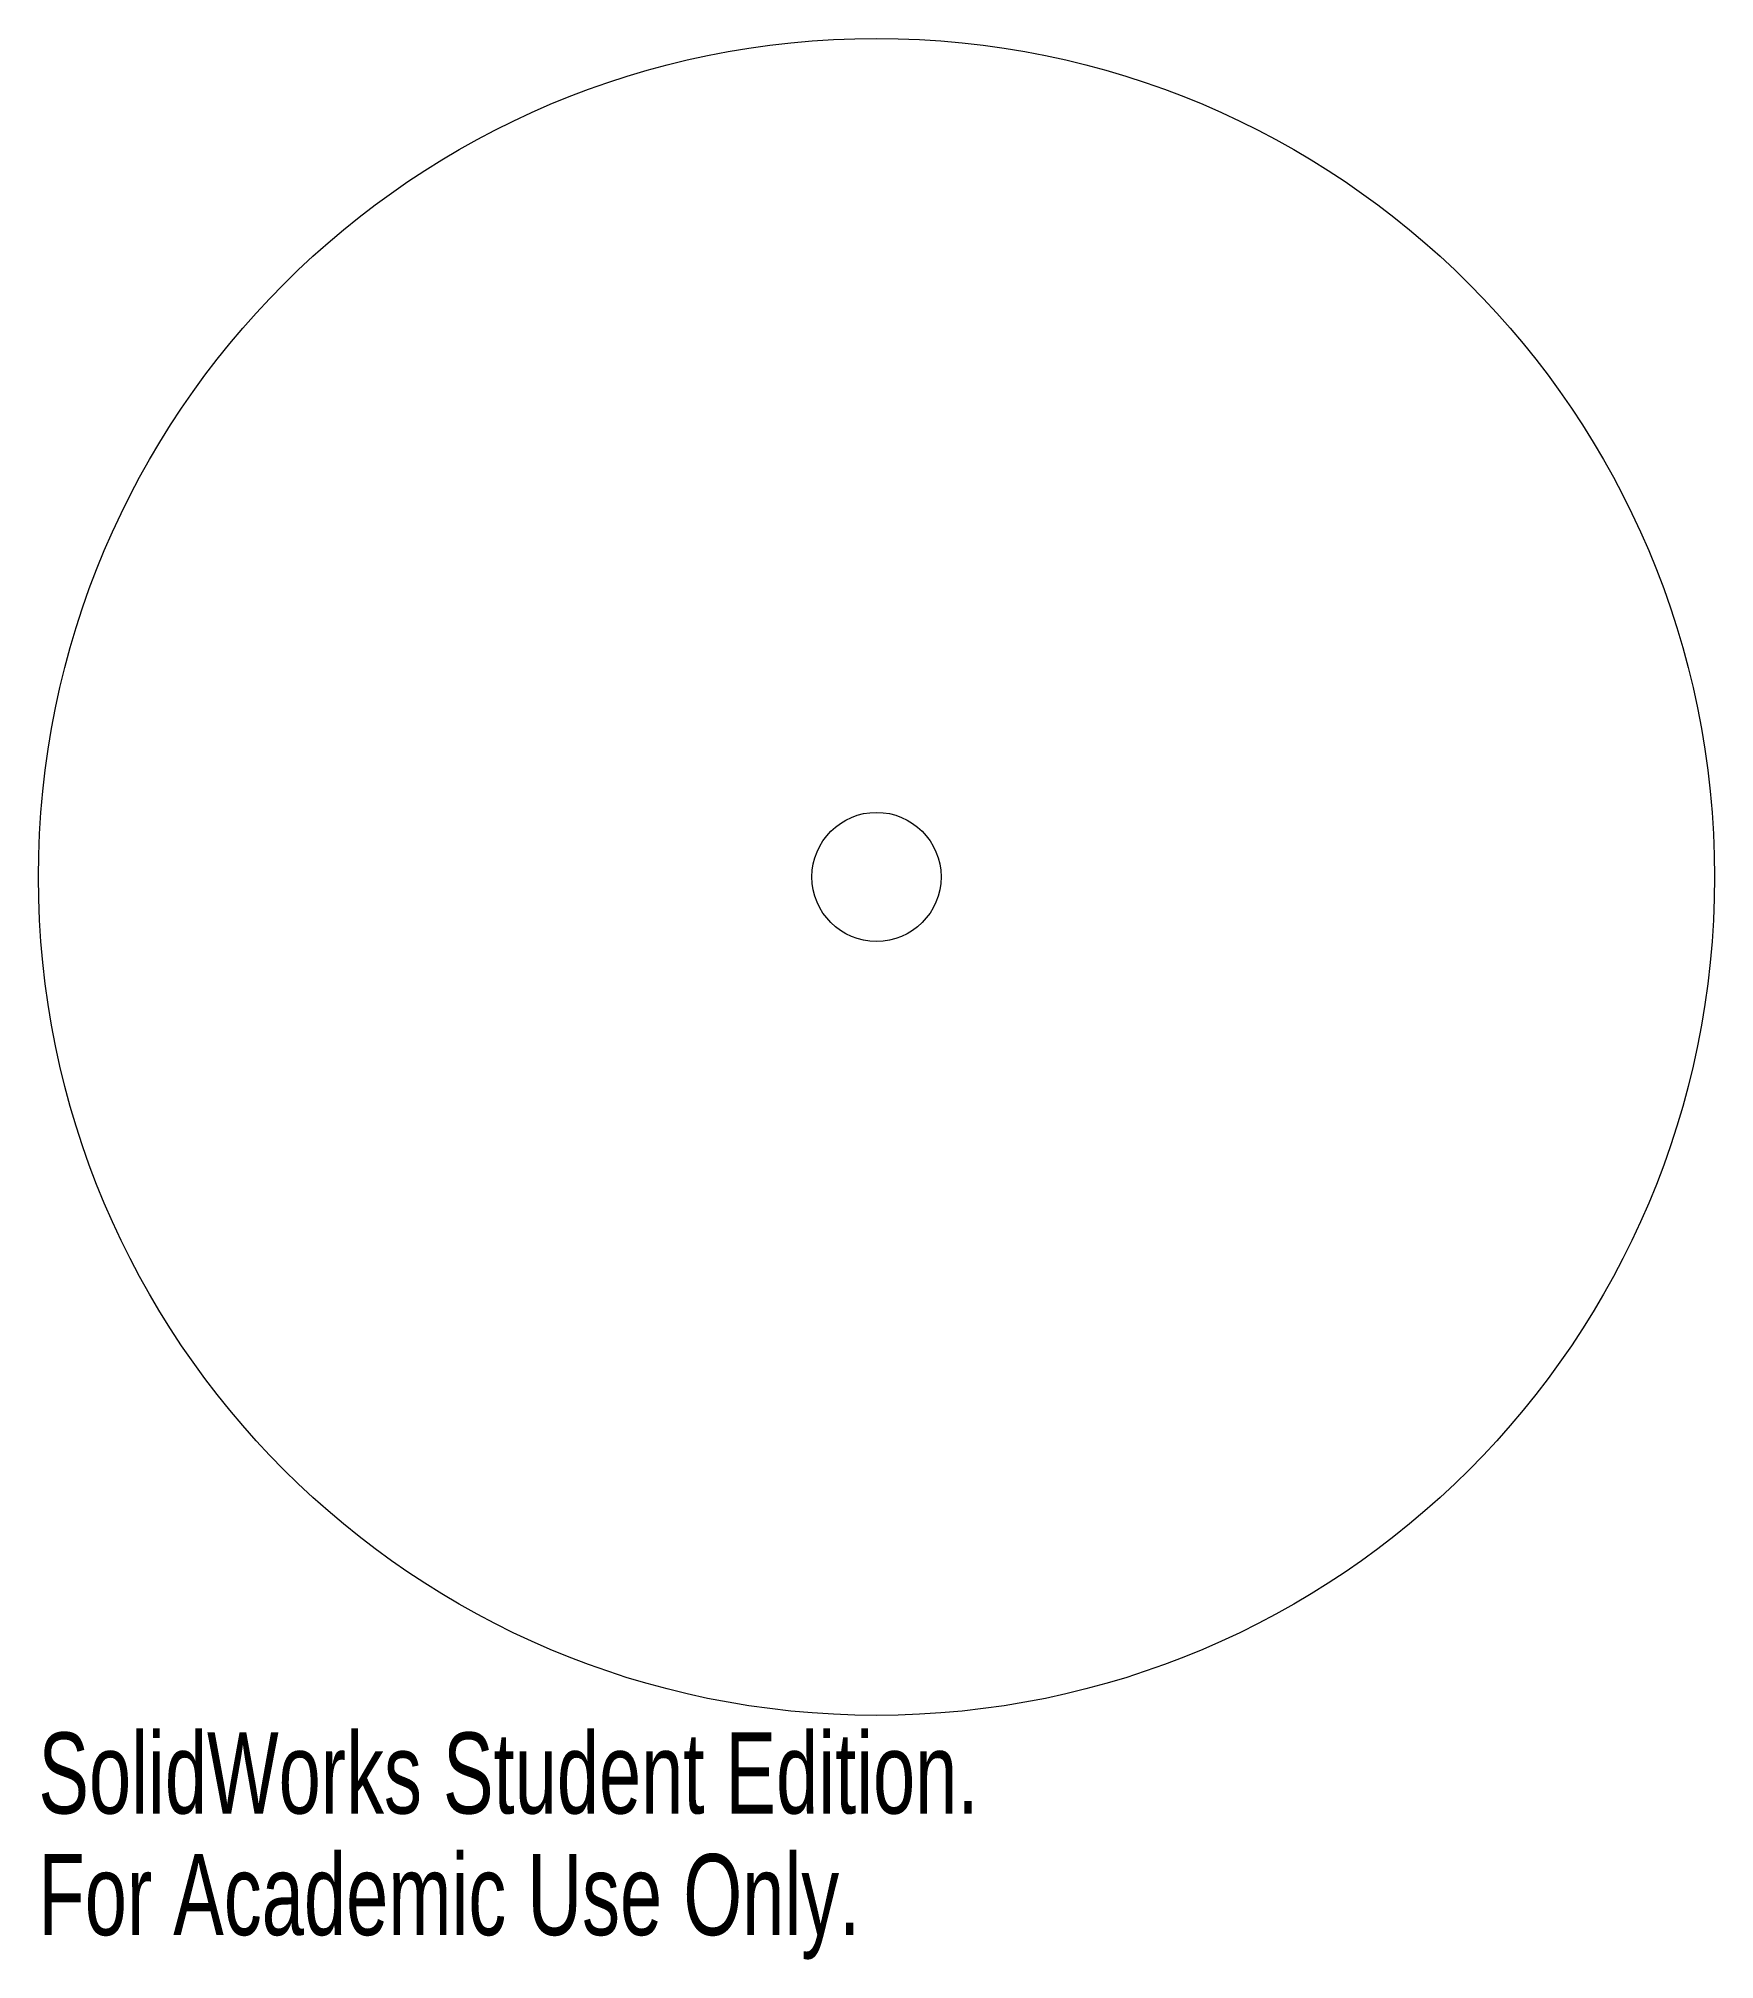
# Model space of a CAD drawing. Header units: millimetres. Extents: x -50 to 50, y -65 to 50.
import ezdxf

# ---------------------------------------------------------------- set-up
doc = ezdxf.new("R2010")
doc.units = ezdxf.units.MM
doc.styles.add('SLDTEXTSTYLE0', font='TXT', dxfattribs={"width": 0.7})

msp = doc.modelspace()

# ---------------------------------------------------------------- linework, layer by layer
at = {"color": 7, "linetype": 'Continuous', "lineweight": 15}
for radius in [50, 3.85]:
    msp.add_circle((0, 0), radius, dxfattribs=at)

# ---------------------------------------------------------------- texts
at = {"color": 7, "linetype": 'Continuous', "char_height": 4.8336, "attachment_point": 1, "style": 'SLDTEXTSTYLE0'}
for s, insert in [('SolidWorks Student Edition.', (-50, -51.02)), ('For Academic Use Only.', (-50, -58.27))]:
    msp.add_mtext(s, dxfattribs=dict(at, insert=insert))

doc.saveas('drawing.dxf')
